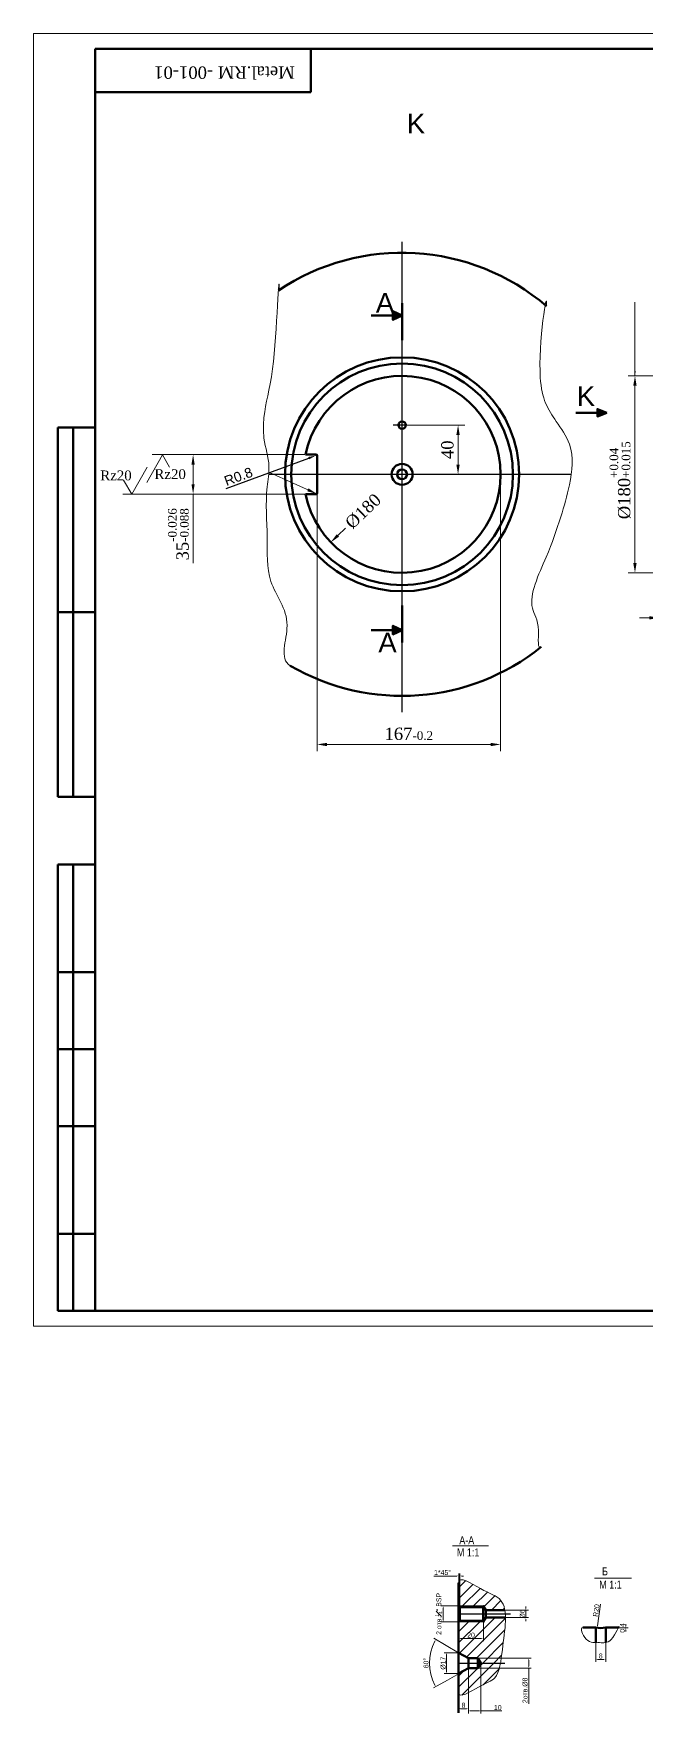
# Model space of a CAD drawing. Header units: millimetres. Extents: x -954 to 34898, y -2134 to 12006.
# Drawn here: x 11491 to 11988, y 968 to 2332 of the extents above; entities that cross this region are included whole.
import ezdxf

# ---------------------------------------------------------------- set-up
doc = ezdxf.new("R2010")
doc.units = ezdxf.units.MM
doc.header["$LTSCALE"] = 3
doc.linetypes.add('ACAD_ISO04W100', pattern=[30, 24, -3, 0, -3])
for name, color, linetype, lineweight in [('контурная', 7, 'Continuous', 50), ('осевые', 1, 'ACAD_ISO04W100', 25), ('тонкая', 7, 'Continuous', 20), ('тонкий', 7, 'Continuous', 20)]:
    doc.layers.add(name, color=color, linetype=linetype, lineweight=lineweight)
doc.layers.add('осевая', color=4, linetype='Continuous')
doc.styles.add('s2.5v4', font='times.ttf', dxfattribs={"height": 10})
doc.styles.add('s3v2.5', font='arial.ttf', dxfattribs={"width": 0.8, "height": 7.5})
doc.styles.add('s4v4', font='arial.ttf', dxfattribs={"height": 16})
doc.styles.get("Standard").update_dxf_attribs({"font": 'arial.ttf'})
doc.dimstyles.new('s1v4', dxfattribs={"dimtxt": 4, "dimasz": 1.5, "dimexe": 2, "dimexo": 0, "dimgap": 0.7, "dimtad": 1, "dimtxsty": 'Standard', "dimcen": 2.5, "dimadec": 0, "dimazin": 0, "dimtfac": 1, "dimtix": 1, "dimtmove": 0, "dimatfit": 3, "dimfxl": 1, "dimlwd": -1, "dimlwe": 20, "dimarcsym": 0})
doc.dimstyles.new('s2.5v4', dxfattribs={"dimtxt": 10, "dimasz": 8, "dimexe": 5.5, "dimexo": 0.5, "dimgap": 3.5, "dimtad": 1, "dimdec": 0, "dimtxsty": 's2.5v4', "dimcen": 2.5, "dimclrd": 256, "dimclre": 1, "dimclrt": 256, "dimadec": 0, "dimazin": 0, "dimtfac": 1, "dimtdec": 0, "dimtmove": 0, "dimatfit": 3, "dimfxl": 1, "dimlwd": -1, "dimlwe": -1, "dimarcsym": 0})
doc.dimstyles.new('s2v4', dxfattribs={"dimtxt": 8, "dimasz": 6, "dimexe": 3, "dimexo": 0, "dimgap": 1.5, "dimtad": 1, "dimtxsty": 'Standard', "dimcen": 2.5, "dimadec": 0, "dimazin": 0, "dimtfac": 1, "dimtmove": 0, "dimatfit": 3, "dimfxl": 1, "dimarcsym": 0})
doc.dimstyles.new('s3v2.5', dxfattribs={"dimtxt": 7.5, "dimasz": 4, "dimexe": 1.25, "dimexo": 0.625, "dimtad": 1, "dimtxsty": 's3v2.5', "dimcen": 1.5, "dimclrd": 6, "dimclre": 256, "dimclrt": 1, "dimadec": 0, "dimazin": 0, "dimtfac": 1, "dimtmove": 0, "dimatfit": 3, "dimfxl": 1, "dimlwd": -1, "dimlwe": -1, "dimarcsym": 0})
pattern_1 = [(45, (11748.1075, 928.484), (-4.49013, 4.49013), [])]

# ---------------------------------------------------------------- blocks, each defined once
blk = doc.blocks.new('*D61')
at = {"layer": 'Defpoints', "color": 0, "transparency": 16777216}
for p in [(11978.7, 2054.2), (12001.3, 2054.2), (12007.3, 1894.2)]:
    blk.add_point(p, dxfattribs=at)
at = {"layer": 'тонкая', "color": 1, "transparency": 16777216}
for p, q in [((12000.8, 2054.2), (11973.2, 2054.2)), ((12006.8, 1894.2), (11973.2, 1894.2))]:
    blk.add_line(p, q, dxfattribs=at)
at = {"layer": 'тонкая', "transparency": 16777216}
blk.add_line((11978.7, 1902.2), (11978.7, 2046.2), dxfattribs=at)
for points in [[(11977.3, 2046.2), (11980, 2046.2), (11978.7, 2054.2)], [(11977.3, 1902.2), (11980, 1902.2), (11978.7, 1894.2)]]:
    blk.add_solid(points, dxfattribs=at)
at = {"layer": 'тонкая', "transparency": 16777216, "insert": (11966.7, 1969.4), "char_height": 10, "attachment_point": 5, "rotation": 90, "style": 's2.5v4'}
blk.add_mtext('%%C180{\\H0.7x;\\S+0.04^ +0.015;}', dxfattribs=at)
blk = doc.blocks.new('*D62')
at = {"layer": 'Defpoints', "color": 0, "transparency": 16777216}
for p in [(11847.6, 2029.4), (11731.7, 1919)]:
    blk.add_point(p, dxfattribs=at)
at = {"layer": 'тонкая', "transparency": 16777216}
blk.add_line((11743.8, 1930.5), (11737.5, 1924.5), dxfattribs=at)
blk.add_solid([(11736.6, 1925.5), (11738.5, 1923.6), (11731.7, 1919)], dxfattribs=at)
at = {"layer": 'тонкая', "transparency": 16777216, "insert": (11758.1, 1944.2), "char_height": 10, "attachment_point": 5, "rotation": 43.6346, "style": 's2.5v4'}
blk.add_mtext('%%C180', dxfattribs=at)
blk = doc.blocks.new('*D63')
at = {"layer": 'Defpoints', "color": 0, "transparency": 16777216}
for p in [(11869.6, 1974.2), (11720.6, 1958.8), (11720.6, 1754.8)]:
    blk.add_point(p, dxfattribs=at)
at = {"layer": 'тонкая', "color": 1, "transparency": 16777216}
for p, q in [((11869.6, 1973.7), (11869.6, 1749.3)), ((11720.6, 1958.3), (11720.6, 1749.3))]:
    blk.add_line(p, q, dxfattribs=at)
at = {"layer": 'тонкая', "transparency": 16777216}
blk.add_line((11861.6, 1754.8), (11728.6, 1754.8), dxfattribs=at)
for points in [[(11728.6, 1756.1), (11728.6, 1753.4), (11720.6, 1754.8)], [(11861.6, 1756.1), (11861.6, 1753.4), (11869.6, 1754.8)]]:
    blk.add_solid(points, dxfattribs=at)
at = {"layer": 'тонкая', "transparency": 16777216, "insert": (11795.1, 1763.4), "char_height": 10, "attachment_point": 5, "style": 's2.5v4'}
blk.add_mtext('167{\\H0.7x;\\S^ -0.2;}', dxfattribs=at)
blk = doc.blocks.new('*D64')
at = {"layer": 'Defpoints', "color": 0, "transparency": 16777216}
for p in [(11620, 1990.2), (11711.3, 1990.2), (11711.3, 1958.2)]:
    blk.add_point(p, dxfattribs=at)
at = {"layer": 'тонкая', "color": 1, "transparency": 16777216}
for p, q in [((11710.8, 1990.2), (11614.5, 1990.2)), ((11710.8, 1958.2), (11614.5, 1958.2))]:
    blk.add_line(p, q, dxfattribs=at)
at = {"layer": 'тонкая', "transparency": 16777216}
for p, q in [((11620, 1982.2), (11620, 1966.2)), ((11620, 1958.2), (11620, 1902))]:
    blk.add_line(p, q, dxfattribs=at)
for points in [[(11618.7, 1982.2), (11621.3, 1982.2), (11620, 1990.2)], [(11618.7, 1966.2), (11621.3, 1966.2), (11620, 1958.2)]]:
    blk.add_solid(points, dxfattribs=at)
at = {"layer": 'тонкая', "transparency": 16777216, "insert": (11608.1, 1925.5), "char_height": 10, "attachment_point": 5, "rotation": 90, "style": 's2.5v4'}
blk.add_mtext('35{\\H0.7x;\\S-0.026^ -0.088;}', dxfattribs=at)
blk = doc.blocks.new('*D65')
at = {"layer": 'Defpoints', "color": 0, "transparency": 16777216}
for p in [(11793.2, 2014.2), (11835.1, 2014.2), (11816.9, 1974.2)]:
    blk.add_point(p, dxfattribs=at)
at = {"layer": 'тонкая', "color": 1, "transparency": 16777216}
for p, q in [((11793.7, 2014.2), (11840.6, 2014.2)), ((11817.4, 1974.2), (11840.6, 1974.2))]:
    blk.add_line(p, q, dxfattribs=at)
at = {"layer": 'тонкая', "transparency": 16777216}
blk.add_line((11835.1, 1982.2), (11835.1, 2006.2), dxfattribs=at)
for points in [[(11833.7, 2006.2), (11836.4, 2006.2), (11835.1, 2014.2)], [(11833.7, 1982.2), (11836.4, 1982.2), (11835.1, 1974.2)]]:
    blk.add_solid(points, dxfattribs=at)
at = {"layer": 'тонкая', "transparency": 16777216, "insert": (11826.5, 1994.2), "char_height": 10, "attachment_point": 5, "rotation": 90, "style": 's2.5v4'}
blk.add_mtext('40', dxfattribs=at)
blk = doc.blocks.new('*D66')
at = {"layer": 'Defpoints', "color": 0, "transparency": 16777216}
for p in [(12001.3, 1894.2), (11998.3, 1878.2), (12001.3, 1857.6)]:
    blk.add_point(p, dxfattribs=at)
at = {"layer": 'тонкая', "color": 1, "transparency": 16777216}
for p, q in [((12001.3, 1893.7), (12001.3, 1852.1)), ((11998.3, 1877.7), (11998.3, 1852.1))]:
    blk.add_line(p, q, dxfattribs=at)
at = {"layer": 'тонкая', "transparency": 16777216}
for p, q in [((11990.3, 1857.6), (11982.3, 1857.6)), ((11998.3, 1857.6), (12001.3, 1857.6)), ((12009.3, 1857.6), (12058.4, 1857.6))]:
    blk.add_line(p, q, dxfattribs=at)
for points in [[(11990.3, 1859), (11990.3, 1856.3), (11998.3, 1857.6)], [(12009.3, 1859), (12009.3, 1856.3), (12001.3, 1857.6)]]:
    blk.add_solid(points, dxfattribs=at)
at = {"layer": 'тонкая', "transparency": 16777216, "insert": (12037.9, 1866.2), "char_height": 10, "attachment_point": 5, "style": 's2.5v4'}
blk.add_mtext('3x45%%D', dxfattribs=at)
blk = doc.blocks.new('*D73')
at = {"layer": 'Defpoints', "color": 0, "transparency": 16777216}
for p in [(11719.5, 1989.4), (11720, 1989.6)]:
    blk.add_point(p, dxfattribs=at)
at = {"layer": 'тонкая', "color": 0, "lineweight": -2, "transparency": 16777216}
for p, q in [((11646.9, 1962.8), (11713.9, 1987.3)), ((11720, 1989.6), (11719.5, 1989.4))]:
    blk.add_line(p, q, dxfattribs=at)
blk.add_arc((11720, 1989.6), 0.6, 90, 200.1421, dxfattribs=at)
at = {"layer": 'тонкая', "color": 0, "transparency": 16777216}
blk.add_solid([(11713.5, 1988.3), (11714.2, 1986.4), (11719.5, 1989.4)], dxfattribs=at)
at = {"layer": 'тонкая', "color": 0, "transparency": 16777216, "insert": (11656.8, 1972.4), "char_height": 8, "attachment_point": 5, "rotation": 20.1421}
blk.add_mtext('R0.8', dxfattribs=at)
blk = doc.blocks.new('*D82')
at = {"layer": 'Defpoints', "color": 0, "transparency": 16777216}
for p in [(11869.6, 1051.5), (11869.6, 1045.5), (11890.2, 1045.5)]:
    blk.add_point(p, dxfattribs=at)
at = {"layer": 'тонкая', "color": 0, "lineweight": 20, "transparency": 16777216}
for p, q in [((11869.6, 1051.5), (11892.2, 1051.5)), ((11869.6, 1045.5), (11892.2, 1045.5))]:
    blk.add_line(p, q, dxfattribs=at)
at = {"layer": 'тонкая', "color": 0, "transparency": 16777216}
for p, q in [((11890.2, 1053), (11890.2, 1054.5)), ((11890.2, 1051.5), (11890.2, 1045.5)), ((11890.2, 1044), (11890.2, 1042.5))]:
    blk.add_line(p, q, dxfattribs=at)
for points in [[(11889.9, 1053), (11890.4, 1053), (11890.2, 1051.5)], [(11889.9, 1044), (11890.4, 1044), (11890.2, 1045.5)]]:
    blk.add_solid(points, dxfattribs=at)
at = {"layer": 'тонкая', "color": 0, "transparency": 16777216, "insert": (11887.3, 1048.5), "char_height": 4, "attachment_point": 5, "rotation": 90}
blk.add_mtext('%%c6', dxfattribs=at)
blk = doc.blocks.new('*D83')
at = {"layer": 'Defpoints', "color": 0, "transparency": 16777216}
for p in [(11835.6, 1017), (11825.8, 1000), (11835.6, 1000)]:
    blk.add_point(p, dxfattribs=at)
at = {"layer": 'тонкая', "color": 0, "lineweight": 20, "transparency": 16777216}
for p, q in [((11835.6, 1017), (11823.8, 1017)), ((11835.6, 1000), (11823.8, 1000))]:
    blk.add_line(p, q, dxfattribs=at)
at = {"layer": 'тонкая', "color": 0, "transparency": 16777216}
blk.add_line((11825.8, 1015.5), (11825.8, 1001.5), dxfattribs=at)
for points in [[(11825.6, 1015.5), (11826.1, 1015.5), (11825.8, 1017)], [(11825.6, 1001.5), (11826.1, 1001.5), (11825.8, 1000)]]:
    blk.add_solid(points, dxfattribs=at)
at = {"layer": 'тонкая', "color": 0, "transparency": 16777216, "insert": (11823, 1008.5), "char_height": 4, "attachment_point": 5, "rotation": 90}
blk.add_mtext('%%c17', dxfattribs=at)
blk = doc.blocks.new('*D84')
at = {"layer": 'Defpoints', "color": 0, "transparency": 16777216}
for p in [(11812.4, 1015.2), (11825.4, 1022.9), (11835.6, 1017), (11843.5, 1004.5), (11826.4, 994.8)]:
    blk.add_point(p, dxfattribs=at)
at = {"layer": 'тонкая', "color": 0, "lineweight": 20, "transparency": 16777216}
for p, q in [((11825.4, 1022.9), (11815.3, 1028.7)), ((11826.4, 994.8), (11815.2, 988.4))]:
    blk.add_line(p, q, dxfattribs=at)
at = {"layer": 'тонкая', "color": 0, "transparency": 16777216}
blk.add_arc((11850.4, 1008.5), 38.5, 152.2307, 207.4632, dxfattribs=at)
for points in [[(11816.1, 1026.5), (11816.5, 1026.3), (11817, 1027.7)], [(11816.4, 990.8), (11816, 990.6), (11816.9, 989.4)]]:
    blk.add_solid(points, dxfattribs=at)
at = {"layer": 'тонкая', "color": 0, "transparency": 16777216, "insert": (11809.1, 1008.6), "char_height": 4, "attachment_point": 5, "rotation": 89.8469}
blk.add_mtext('60°', dxfattribs=at)
blk = doc.blocks.new('*D85')
at = {"layer": 'Defpoints', "color": 0, "transparency": 16777216}
for p in [(11835.6, 1042), (11855.6, 1042), (11835.6, 1028.5)]:
    blk.add_point(p, dxfattribs=at)
at = {"layer": 'тонкая', "color": 0, "lineweight": 20, "transparency": 16777216}
for p, q in [((11835.6, 1042), (11835.6, 1026.5)), ((11855.6, 1042), (11855.6, 1026.5))]:
    blk.add_line(p, q, dxfattribs=at)
at = {"layer": 'тонкая', "color": 0, "transparency": 16777216}
blk.add_line((11854.1, 1028.5), (11837.1, 1028.5), dxfattribs=at)
for points in [[(11837.1, 1028.8), (11837.1, 1028.3), (11835.6, 1028.5)], [(11854.1, 1028.8), (11854.1, 1028.3), (11855.6, 1028.5)]]:
    blk.add_solid(points, dxfattribs=at)
at = {"layer": 'тонкая', "color": 0, "transparency": 16777216, "insert": (11845.6, 1031.3), "char_height": 4, "attachment_point": 5}
blk.add_mtext('20', dxfattribs=at)
blk = doc.blocks.new('*D59')
at = {"layer": 'Defpoints', "color": 0, "transparency": 16777216}
for p in [(11835.6, 1004.5), (11843.5, 1004.5), (11835.6, 971.5)]:
    blk.add_point(p, dxfattribs=at)
at = {"layer": 'тонкая', "color": 0, "lineweight": 20, "transparency": 16777216}
for p, q in [((11835.6, 1004.5), (11835.6, 969.5)), ((11843.5, 1004.5), (11843.5, 969.5))]:
    blk.add_line(p, q, dxfattribs=at)
at = {"layer": 'тонкая', "color": 0, "transparency": 16777216}
blk.add_line((11842, 971.5), (11837.1, 971.5), dxfattribs=at)
for points in [[(11837.1, 971.8), (11837.1, 971.3), (11835.6, 971.5)], [(11842, 971.8), (11842, 971.3), (11843.5, 971.5)]]:
    blk.add_solid(points, dxfattribs=at)
at = {"layer": 'тонкая', "color": 0, "transparency": 16777216, "insert": (11839.5, 974.3), "char_height": 4, "attachment_point": 5}
blk.add_mtext('8', dxfattribs=at)
blk = doc.blocks.new('*D86')
at = {"layer": 'Defpoints', "color": 0, "transparency": 16777216}
for p in [(11843.5, 1008.5), (11853.6, 1008.5), (11843.5, 969.7)]:
    blk.add_point(p, dxfattribs=at)
at = {"layer": 'тонкая', "color": 0, "lineweight": 20, "transparency": 16777216}
for p, q in [((11843.5, 1008.5), (11843.5, 967.7)), ((11853.6, 1008.5), (11853.6, 967.7))]:
    blk.add_line(p, q, dxfattribs=at)
at = {"layer": 'тонкая', "color": 0, "transparency": 16777216}
for p, q in [((11845, 969.7), (11852.1, 969.7)), ((11853.6, 969.7), (11870.6, 969.7))]:
    blk.add_line(p, q, dxfattribs=at)
for points in [[(11845, 969.9), (11845, 969.4), (11843.5, 969.7)], [(11852.1, 969.9), (11852.1, 969.4), (11853.6, 969.7)]]:
    blk.add_solid(points, dxfattribs=at)
at = {"layer": 'тонкая', "color": 0, "transparency": 16777216, "insert": (11867.3, 972.4), "char_height": 4, "attachment_point": 5}
blk.add_mtext('10', dxfattribs=at)
blk = doc.blocks.new('*D87')
at = {"layer": 'Defpoints', "color": 0, "transparency": 16777216}
for p in [(11850.1, 1012.5), (11850.1, 1004.5), (11892.4, 1004.5)]:
    blk.add_point(p, dxfattribs=at)
at = {"layer": 'тонкая', "color": 0, "lineweight": 20, "transparency": 16777216}
for p, q in [((11850.1, 1012.5), (11894.4, 1012.5)), ((11850.1, 1004.5), (11894.4, 1004.5))]:
    blk.add_line(p, q, dxfattribs=at)
at = {"layer": 'тонкая', "color": 0, "transparency": 16777216}
for p, q in [((11892.4, 1011), (11892.4, 1006)), ((11892.4, 1004.5), (11892.4, 975.5))]:
    blk.add_line(p, q, dxfattribs=at)
for points in [[(11892.1, 1011), (11892.6, 1011), (11892.4, 1012.5)], [(11892.1, 1006), (11892.6, 1006), (11892.4, 1004.5)]]:
    blk.add_solid(points, dxfattribs=at)
at = {"layer": 'тонкая', "color": 0, "transparency": 16777216, "insert": (11889.5, 986.4), "char_height": 4, "attachment_point": 5, "rotation": 90}
blk.add_mtext('2{\\fArial|b0|i0|c204|p34;отв}.%%c8', dxfattribs=at)
blk = doc.blocks.new('*D88')
at = {"layer": 'Defpoints', "color": 0, "transparency": 16777216}
for p in [(11838.7, 1055), (11823.1, 1042), (11838.7, 1042)]:
    blk.add_point(p, dxfattribs=at)
at = {"layer": 'тонкая', "color": 0, "lineweight": 20, "transparency": 16777216}
for p, q in [((11838.7, 1055), (11821.1, 1055)), ((11838.7, 1042), (11821.1, 1042))]:
    blk.add_line(p, q, dxfattribs=at)
at = {"layer": 'тонкая', "color": 0, "transparency": 16777216}
blk.add_line((11823.1, 1053.5), (11823.1, 1043.5), dxfattribs=at)
for points in [[(11822.8, 1053.5), (11823.3, 1053.5), (11823.1, 1055)], [(11822.8, 1043.5), (11823.3, 1043.5), (11823.1, 1042)]]:
    blk.add_solid(points, dxfattribs=at)
at = {"layer": 'тонкая', "color": 0, "transparency": 16777216, "insert": (11819.5, 1048.5), "char_height": 4, "attachment_point": 5, "rotation": 90}
blk.add_mtext("\\A1;2 {\\fArial|b0|i0|c204|p34;отв}.{\\H0.7x;\\S1#4;}'' BSP", dxfattribs=at)
blk = doc.blocks.new('*D89')
at = {"layer": 'Defpoints', "color": 0, "transparency": 16777216}
for p in [(11835.6, 1079.3), (11835.6, 1052.7), (11836.6, 1052.7)]:
    blk.add_point(p, dxfattribs=at)
at = {"layer": 'тонкая', "color": 0, "transparency": 16777216}
for p, q in [((11834.1, 1079.3), (11815.4, 1079.3)), ((11836.6, 1079.3), (11835.6, 1079.3)), ((11838.1, 1079.3), (11839.6, 1079.3))]:
    blk.add_line(p, q, dxfattribs=at)
at = {"layer": 'тонкая', "color": 0, "lineweight": 20, "transparency": 16777216}
for p, q in [((11835.6, 1052.7), (11835.6, 1081.3)), ((11836.6, 1052.7), (11836.6, 1081.3))]:
    blk.add_line(p, q, dxfattribs=at)
at = {"layer": 'тонкая', "color": 0, "transparency": 16777216}
for points in [[(11834.1, 1079.6), (11834.1, 1079.1), (11835.6, 1079.3)], [(11838.1, 1079.6), (11838.1, 1079.1), (11836.6, 1079.3)]]:
    blk.add_solid(points, dxfattribs=at)
at = {"layer": 'тонкая', "color": 0, "transparency": 16777216, "insert": (11822.5, 1082.1), "char_height": 4, "attachment_point": 5}
blk.add_mtext('1*45°', dxfattribs=at)
blk = doc.blocks.new('*D93')
at = {"layer": 'Defpoints', "color": 0, "transparency": 16777216}
for p in [(11950.8, 1037.1), (11950.8, 1037.1), (11971.2, 1037.1)]:
    blk.add_point(p, dxfattribs=at)
at = {"layer": 'тонкая', "color": 0, "lineweight": 20, "transparency": 16777216}
blk.add_line((11950.8, 1037.1), (11973.2, 1037.1), dxfattribs=at)
blk.add_line((11950.8, 1037.1), (11973.2, 1037.1), dxfattribs=at)
at = {"layer": 'тонкая', "color": 0, "transparency": 16777216}
for p, q in [((11971.2, 1038.6), (11971.2, 1040.1)), ((11971.2, 1035.6), (11971.2, 1034.1))]:
    blk.add_line(p, q, dxfattribs=at)
for points in [[(11971, 1038.6), (11971.5, 1038.6), (11971.2, 1037.1)], [(11971, 1035.6), (11971.5, 1035.6), (11971.2, 1037.1)]]:
    blk.add_solid(points, dxfattribs=at)
at = {"layer": 'тонкая', "color": 0, "transparency": 16777216, "insert": (11968.5, 1037.1), "char_height": 4, "attachment_point": 5, "rotation": 90}
blk.add_mtext('0.4', dxfattribs=at)
blk = doc.blocks.new('*D94')
at = {"layer": 'Defpoints', "color": 0, "transparency": 16777216}
for p in [(11950.8, 1057.1), (11948.1, 1037.2)]:
    blk.add_point(p, dxfattribs=at)
at = {"layer": 'тонкая', "color": 0, "transparency": 16777216}
blk.add_line((11950.7, 1056.4), (11948.3, 1038.7), dxfattribs=at)
blk.add_solid([(11948, 1038.8), (11948.5, 1038.7), (11948.1, 1037.2)], dxfattribs=at)
at = {"layer": 'тонкая', "color": 0, "transparency": 16777216, "insert": (11947.3, 1051.3), "char_height": 4, "attachment_point": 5, "rotation": 82.1071}
blk.add_mtext('R20', dxfattribs=at)
blk = doc.blocks.new('*D95')
at = {"layer": 'Defpoints', "color": 0, "transparency": 16777216}
for p in [(11946.9, 1025.2), (11954.9, 1025.2), (11946.9, 1011.5)]:
    blk.add_point(p, dxfattribs=at)
at = {"layer": 'тонкая', "color": 0, "lineweight": 20, "transparency": 16777216}
for p, q in [((11946.9, 1025.2), (11946.9, 1009.5)), ((11954.9, 1025.2), (11954.9, 1009.5))]:
    blk.add_line(p, q, dxfattribs=at)
at = {"layer": 'тонкая', "color": 0, "transparency": 16777216}
blk.add_line((11953.4, 1011.5), (11948.4, 1011.5), dxfattribs=at)
for points in [[(11948.4, 1011.8), (11948.4, 1011.3), (11946.9, 1011.5)], [(11953.4, 1011.8), (11953.4, 1011.3), (11954.9, 1011.5)]]:
    blk.add_solid(points, dxfattribs=at)
at = {"layer": 'тонкая', "color": 0, "transparency": 16777216, "insert": (11950.9, 1014.3), "char_height": 4, "attachment_point": 5}
blk.add_mtext('8', dxfattribs=at)

msp = doc.modelspace()

# ---------------------------------------------------------------- hatches: boundary and pattern name
at = {"layer": 'контурная'}
h = msp.add_hatch(color=256, dxfattribs=at)
h.paths.add_polyline_path([(11789.65, 2103.158), (11782.15, 2106.658), (11782.15, 2103.158)])
h.paths.add_polyline_path([(11789.65, 2103.158), (11782.15, 2103.158), (11782.15, 2099.658)])
h = msp.add_hatch(color=256, dxfattribs=at)
h.paths.add_polyline_path([(11955.711, 2024.277), (11948.211, 2024.277), (11948.211, 2021.277)])
h.paths.add_polyline_path([(11948.211, 2027.277), (11948.211, 2024.277), (11955.711, 2024.277)])
h = msp.add_hatch(color=256, dxfattribs=at)
h.paths.add_polyline_path([(11782.15, 1851.219), (11782.15, 1847.719), (11789.65, 1847.719)])
h.paths.add_polyline_path([(11782.15, 1847.719), (11782.15, 1844.219), (11789.65, 1847.719)])
at = {"layer": 'тонкая'}
h = msp.add_hatch(dxfattribs=at)
h.set_pattern_fill('ANSI31', color=256, scale=2, style=0)
h.set_pattern_definition(pattern_1)
edge = h.paths.add_edge_path()
edge.add_spline(control_points=[(11873.071, 1051.512), (11872.509, 1054.766), (11869.581, 1062.32), (11855.96, 1066.325), (11835.564, 1079.922), (11835.564, 1073.827)], knot_values=[84.74191699, 84.74191699, 84.74191699, 84.74191699, 95.74062179, 114.65739041, 132.94298521, 132.94298521, 132.94298521, 132.94298521], degree=3, periodic=0)
edge.add_line((11835.564, 1073.827), (11835.564, 1055.012))
edge.add_line((11835.564, 1055.012), (11855.564, 1055.012))
edge.add_line((11855.564, 1055.012), (11857.585, 1051.512))
edge.add_line((11857.585, 1051.512), (11861.049, 1051.512))
edge.add_line((11861.049, 1051.512), (11869.609, 1051.512))
edge.add_line((11869.609, 1051.512), (11873.071, 1051.512))
h = msp.add_hatch(dxfattribs=at)
h.set_pattern_fill('ANSI31', color=256, scale=2, style=0)
h.set_pattern_definition(pattern_1)
edge = h.paths.add_edge_path()
edge.add_line((11835.564, 1042.012), (11835.564, 1017.012))
edge.add_line((11835.564, 1017.012), (11843.464, 1012.512))
edge.add_line((11843.464, 1012.512), (11851.255, 1012.512))
edge.add_line((11851.255, 1012.512), (11853.564, 1008.512))
edge.add_line((11853.564, 1008.512), (11869.535, 1008.512))
edge.add_spline(control_points=[(11869.535, 1008.512), (11870.142, 1011.959), (11871.474, 1024.535), (11873.676, 1037.782), (11873.573, 1045.512)], knot_values=[45.85749548, 45.85749548, 45.85749548, 45.85749548, 55.66671842, 78.46226637, 78.46226637, 78.46226637, 78.46226637], degree=3, periodic=0)
edge.add_line((11873.573, 1045.512), (11869.609, 1045.512))
edge.add_line((11869.609, 1045.512), (11861.049, 1045.512))
edge.add_line((11861.049, 1045.512), (11857.585, 1045.512))
edge.add_line((11857.585, 1045.512), (11855.564, 1042.012))
edge.add_line((11855.564, 1042.012), (11835.564, 1042.012))
h = msp.add_hatch(dxfattribs=at)
h.set_pattern_fill('ANSI31', color=256, scale=2, style=0)
h.set_pattern_definition(pattern_1)
edge = h.paths.add_edge_path()
edge.add_line((11843.464, 1004.512), (11835.564, 1000.007))
edge.add_line((11835.564, 1000.007), (11835.564, 984.734))
edge.add_spline(control_points=[(11835.564, 984.734), (11835.564, 979.133), (11853.328, 991.01), (11866.004, 994.814), (11868.671, 1003.608), (11869.535, 1008.512)], knot_values=[0, 0, 0, 0, 16.80500287, 31.903566, 45.85749548, 45.85749548, 45.85749548, 45.85749548], degree=3, periodic=0)
edge.add_line((11869.535, 1008.512), (11853.564, 1008.512))
edge.add_line((11853.564, 1008.512), (11851.255, 1004.512))
edge.add_line((11851.255, 1004.512), (11843.464, 1004.512))

# ---------------------------------------------------------------- linework, layer by layer
at = {"layer": 'контурная'}
for p, q in [((11715.553, 2319.735), (11715.553, 2284.735)), ((11715.553, 2284.735), (11540.553, 2284.735)), ((11789.65, 2103.158), (11764.65, 2103.158)), ((11789.65, 2113.158), (11789.65, 2103.158)), ((11789.65, 2083.158), (11789.65, 2113.158)), ((11955.711, 2024.277), (11930.711, 2024.277)), ((11510.278, 1719.735), (11510.278, 2012.235)), ((11510.278, 2012.235), (11540.278, 2012.235)), ((11522.778, 2012.235), (11522.778, 1712.235)), ((11720.05, 1990.207), (11711.266, 1990.207)), ((11720.65, 1958.807), (11720.65, 1989.607)), ((11711.266, 1958.207), (11720.05, 1958.207)), ((11510.278, 1862.235), (11540.278, 1862.235)), ((11789.65, 1837.719), (11789.65, 1867.719)), ((11789.65, 1847.719), (11764.65, 1847.719)), ((11789.65, 1837.719), (11789.65, 1847.719)), ((11510.278, 1712.235), (11510.278, 1719.735)), ((11510.278, 1712.235), (11540.278, 1712.235)), ((11510.278, 1294.735), (11510.278, 1657.235)), ((11510.278, 1657.235), (11540.278, 1657.235)), ((11522.778, 1657.235), (11522.778, 1294.735)), ((11510.278, 1569.735), (11540.278, 1569.735)), ((11510.278, 1507.235), (11540.278, 1507.235)), ((11510.278, 1444.735), (11540.278, 1444.735)), ((11540.553, 1432.235), (11540.553, 1294.735)), ((11510.278, 1357.235), (11540.278, 1357.235)), ((11540.278, 1294.735), (11510.278, 1294.735)), ((11835.564, 1073.827), (11835.564, 968.279)), ((11835.564, 1048.512), (11835.564, 1055.012)), ((11861.049, 1051.512), (11858.285, 1051.512)), ((11835.564, 1048.512), (11835.564, 1008.512)), ((11835.564, 1048.512), (11835.564, 1042.012)), ((11836.564, 1043.012), (11855.564, 1043.012)), ((11862.263, 1045.512), (11857.585, 1045.512)), ((11869.609, 1045.512), (11861.049, 1045.512)), ((11869.609, 1045.512), (11873.573, 1045.512)), ((11946.927, 1025.136), (11946.927, 1037.445)), ((11954.735, 1037.445), (11965.215, 1037.445)), ((11954.927, 1037.445), (11954.927, 1025.201)), ((11843.464, 1012.512), (11851.255, 1012.512)), ((11843.464, 1004.512), (11851.255, 1004.512))]:
    msp.add_line(p, q, dxfattribs=at)
msp.add_lwpolyline([(11540.553, 2319.735), (12963.053, 2319.735), (12963.053, 1294.735), (11540.553, 1294.735), (11540.553, 2319.735)], close=True, dxfattribs=at)
for points in [[(11789.65, 2103.158), (11782.15, 2103.158), (11782.15, 2103.158), (11782.15, 2106.658), (11789.65, 2103.158)], [(11789.65, 2103.158), (11782.15, 2103.158), (11782.15, 2103.158), (11782.15, 2099.658), (11789.65, 2103.158)], [(11955.711, 2024.277), (11948.211, 2024.277), (11948.211, 2027.277), (11955.711, 2024.277)], [(11955.711, 2024.277), (11948.211, 2024.277), (11948.211, 2021.277), (11955.711, 2024.277)], [(11789.65, 1862.66), (11789.65, 1837.719)], [(11789.65, 1847.719), (11782.15, 1847.719), (11782.15, 1851.219), (11789.65, 1847.719)], [(11789.65, 1847.719), (11782.15, 1847.719), (11782.15, 1844.219), (11789.65, 1847.719)], [(11836.564, 1054.012), (11835.564, 1055.012)], [(11835.564, 1048.512), (11836.564, 1048.512), (11836.564, 1054.012), (11836.564, 1043.012)], [(11836.564, 1054.012), (11856.141, 1054.012)], [(11855.564, 1048.512), (11855.564, 1055.012), (11855.564, 1042.012)], [(11855.564, 1055.012), (11857.585, 1051.512)], [(11861.049, 1051.512), (11857.585, 1051.512)], [(11857.585, 1045.512), (11857.585, 1051.512)], [(11869.609, 1051.512), (11858.285, 1051.512)], [(11869.609, 1051.512), (11873.071, 1051.512)], [(11836.564, 1043.012), (11835.564, 1042.012)], [(11855.564, 1042.012), (11857.585, 1045.512)], [(11936.288, 1037.445), (11946.927, 1037.445)], [(11843.464, 1004.512), (11835.564, 1000.012), (11843.464, 1004.512), (11843.464, 1012.512), (11835.564, 1017.012)], [(11843.464, 1008.512), (11843.464, 1012.512), (11843.464, 1004.512)], [(11853.564, 1008.512), (11851.255, 1012.512)], [(11851.255, 1012.512), (11851.255, 1004.512), (11853.564, 1008.512)]]:
    msp.add_lwpolyline(points, dxfattribs=at)
for centre, radius in [((11789.65, 1974.207), 95), ((11789.65, 1974.207), 90), ((11789.65, 2014.226), 3), ((11789.65, 1974.207), 8.5), ((11789.65, 1974.207), 4)]:
    msp.add_circle(centre, radius, dxfattribs=at)
for centre, radius, start, end in [((11789.65, 1974.207), 180, 49.356767, 123.920917), ((11789.65, 1974.207), 80, 191.536959, 168.463041), ((11720.05, 1989.607), 0.6, 0, 90), ((11720.05, 1958.807), 0.6, 270, 0), ((11789.65, 1974.207), 180, 239.714512, 308.873886), ((11950.823, 1057.059), 20, 258.719557, 281.280443)]:
    msp.add_arc(centre, radius, start, end, dxfattribs=at)
at = {"layer": 'осевая'}
for p, q in [((11789.65, 1781.093), (11789.65, 2163.194)), ((11793.171, 2014.226), (11782.46, 2014.226)), ((11926.969, 1974.207), (11681.334, 1974.207))]:
    msp.add_line(p, q, dxfattribs=at)
at = {"layer": 'осевые'}
for p, q in [((11835.564, 1048.512), (11877.674, 1048.512)), ((11835.564, 1008.512), (11872.989, 1008.512))]:
    msp.add_line(p, q, dxfattribs=at)
at = {"layer": 'тонкая'}
for p, q in [((11639.173, 1990.207), (11586.652, 1990.207)), ((11634.166, 1958.207), (11563.075, 1958.207)), ((11704.539, 1958.13), (11634.166, 1958.13)), ((11945.958, 1077.606), (11975.876, 1077.606)), ((11835.564, 1055.012), (11855.564, 1055.012)), ((11835.564, 1042.012), (11855.564, 1042.012)), ((11854.876, 1043.012), (11856.141, 1043.012)), ((11835.564, 1017.012), (11825.384, 1022.889)), ((11826.442, 994.805), (11843.464, 1004.512)), ((11826.437, 994.813), (11826.442, 994.805))]:
    msp.add_line(p, q, dxfattribs=at)
for points in [[(11490.553, 2332.235), (12975.553, 2332.235), (12975.553, 1282.235), (11490.553, 1282.235), (11490.553, 2332.235)], [(11582.746, 1979.954), (11570.146, 1958.13), (11563.564, 1969.53)], [(11595.145, 1989.922), (11582.32, 1967.709), (11595.145, 1989.922), (11600.925, 1979.912)], [(11830.655, 1103.853), (11859.827, 1103.853)]]:
    msp.add_lwpolyline(points, dxfattribs=at)
for points, start_tangent, end_tangent in [([(11690.112, 2124.181), (11684.486, 2059.872), (11677.545, 2020.509), (11677.545, 2003.553), (11681.571, 1980.721), (11680.108, 1963.999), (11680.108, 1922.893), (11683.228, 1887.235), (11696.269, 1851.404), (11698.888, 1818.765)], (-0.02942503, 0.99956699), (0.86392254, -0.50362471)), ([(11906.892, 2110.788), (11901.822, 2052.831), (11914.805, 2017.159), (11925.482, 1998.666), (11925.482, 1965.767), (11918.521, 1939.786), (11906.609, 1907.059), (11895.462, 1865.459), (11900.303, 1847.393), (11902.648, 1834.095)], (0.03644566, 0.99933564), (0.77599847, 0.63073479)), ([(11835.564, 984.734), (11851.796, 989.084), (11864.872, 996.633), (11871.022, 1019.587), (11869.609, 1059.636), (11853.226, 1069.094), (11835.564, 1073.827)], (0, -1), (0, -1)), ([(11936.58, 1037.445), (11939.089, 1028.082), (11949.976, 1025.165), (11959.364, 1027.681), (11965.564, 1037.445)], (-0.99789944, 0.06478195), (-0.25881905, -0.96592583))]:
    msp.add_spline(points, degree=3, dxfattribs=dict(at, start_tangent=start_tangent, end_tangent=end_tangent))
at = {"layer": 'тонкий'}
for p, q in [((11946.927, 1037.445), (11946.927, 1025.136)), ((11954.735, 1037.445), (11954.927, 1037.445))]:
    msp.add_line(p, q, dxfattribs=at)
msp.add_lwpolyline([(11954.735, 1037.445), (11965.564, 1037.445)], dxfattribs=at)

# ---------------------------------------------------------------- texts
at = {"layer": 'контурная', "style": 's4v4'}
for s, p in [('K', (11793.499, 2251.091)), ('A', (11768.328, 2105.518)), ('K', (11931.392, 2029.72)), ('A', (11770.353, 1829.566))]:
    msp.add_text(s, height=16, dxfattribs=at).set_placement(p)
at = {"layer": 'контурная', "style": 's3v2.5', "width": 0.8}
for s, p in [('A-A', (11836.107, 1105.15)), ('M 1:1', (11834.171, 1095.21)), ('Б', (11951.942, 1079.846)), ('М 1:1', (11949.698, 1069.019))]:
    msp.add_text(s, height=6.5, dxfattribs=at).set_placement(p)
at = {"layer": 'тонкая', "style": 's2.5v4'}
msp.add_text('    Metal.RM -001-01', height=10, rotation=180, dxfattribs=at).set_placement((11717.653, 2305.527))
for p in [(11544.658, 1969.337), (11588.644, 1970.399)]:
    msp.add_text('Rz20', height=8, dxfattribs=at).set_placement(p)

# ---------------------------------------------------------------- dimensions: what is measured, and where the dimension line sits
at = {"layer": 'тонкая'}
for base, p1, p2, text, dimstyle, picture, middle in [((11978.667, 2054.207), (12007.336, 1894.207), (12001.335, 2054.207), '%%C180{\\H0.7x;\\S+0.04^ +0.015;}', 's2.5v4', '*D61', (11978.667, 1969.363)), ((11619.998, 1990.207), (11711.266, 1958.207), (11711.266, 1990.207), '35{\\H0.7x;\\S-0.026^ -0.088;}', 's2.5v4', '*D64', (11619.998, 1925.533)), ((11823.087, 1042.012), (11838.714, 1055.012), (11838.714, 1042.012), "\\A1;2 {\\fArial|b0|i0|c204|p34;отв}.{\\H0.7x;\\S1#4;}'' BSP", 's1v4', '*D88', (11823.087, 1048.512)), ((11892.397, 1004.512), (11850.096, 1012.512), (11850.096, 1004.512), '2{\\fArial|b0|i0|c204|p34;отв}.%%c<>', 's1v4', '*D87', (11892.397, 986.375))]:
    dim = msp.add_linear_dim(base=base, p1=p1, p2=p2, angle=90, text=text, dimstyle=dimstyle, dxfattribs=at)
    dim.commit()
    dim.dimension.update_dxf_attribs({"geometry": picture, "text_midpoint": middle, "dimtype": 160})
dim = msp.add_diameter_dim_2p(p1=(11847.55, 2029.412), p2=(11731.75, 1919.003), text='%%C180', dimstyle='s2.5v4', override={"dimgap": 4, "dimtad": 0}, dxfattribs=at)
dim.commit()
dim.dimension.update_dxf_attribs({"geometry": '*D62', "text_midpoint": (11758.145, 1944.169), "dimtype": 163})
dim = msp.add_linear_dim(base=(11835.076, 2014.226), p1=(11816.917, 1974.207), p2=(11793.171, 2014.226), angle=90, dimstyle='s2.5v4', dxfattribs=at)
dim.commit()
dim.dimension.update_dxf_attribs({"geometry": '*D65', "text_midpoint": (11826.49, 1994.217)})
dim = msp.add_radius_dim(center=(11720.05, 1989.607), mpoint=(11719.487, 1989.401), text='R0.8', dimstyle='s2v4', dxfattribs=at)
dim.commit()
dim.dimension.update_dxf_attribs({"geometry": '*D73', "text_midpoint": (11658.757, 1967.126), "dimtype": 164})
for base, p1, p2, text, picture, middle in [((11720.65, 1754.777), (11869.65, 1974.207), (11720.65, 1958.807), '167{\\H0.7x;\\S^ -0.2;}', '*D63', (11795.15, 1763.378)), ((12001.335, 1857.639), (11998.335, 1878.16), (12001.335, 1894.207), '3x45%%D', '*D66', (12037.872, 1866.225))]:
    dim = msp.add_linear_dim(base=base, p1=p1, p2=p2, text=text, dimstyle='s2.5v4', dxfattribs=at)
    dim.commit()
    dim.dimension.update_dxf_attribs({"geometry": picture, "text_midpoint": middle})
dim = msp.add_linear_dim(base=(11835.564, 1079.33), p1=(11836.564, 1052.679), p2=(11835.564, 1052.679), text='<>*45°', dimstyle='s1v4', dxfattribs=at)
dim.commit()
dim.dimension.update_dxf_attribs({"geometry": '*D89', "text_midpoint": (11822.487, 1079.33), "dimtype": 160})
for base, p1, p2, text, picture, middle in [((11890.189, 1045.512), (11869.609, 1051.512), (11869.609, 1045.512), '%%c<>', '*D82', (11887.335, 1048.512)), ((11971.207, 1037.059), (11950.823, 1037.059), (11950.823, 1037.059), '0.4', '*D93', (11968.464, 1037.059)), ((11825.849, 1000.012), (11835.564, 1017.012), (11835.564, 1000.012), '%%c<>', '*D83', (11822.994, 1008.512))]:
    dim = msp.add_linear_dim(base=base, p1=p1, p2=p2, angle=90, text=text, dimstyle='s1v4', dxfattribs=at)
    dim.commit()
    dim.dimension.update_dxf_attribs({"geometry": picture, "text_midpoint": middle})
dim = msp.add_radius_dim(center=(11950.823, 1057.059), mpoint=(11948.077, 1037.248), dimstyle='s1v4', dxfattribs=at)
dim.commit()
dim.dimension.update_dxf_attribs({"geometry": '*D94', "text_midpoint": (11949.974, 1050.935), "dimtype": 164})
for base, p1, p2, picture, middle in [((11835.564, 1028.512), (11855.564, 1042.012), (11835.564, 1042.012), '*D85', (11845.564, 1031.254)), ((11946.927, 1011.534), (11954.927, 1025.201), (11946.927, 1025.201), '*D95', (11950.927, 1014.276))]:
    dim = msp.add_linear_dim(base=base, p1=p1, p2=p2, dimstyle='s1v4', dxfattribs=at)
    dim.commit()
    dim.dimension.update_dxf_attribs({"geometry": picture, "text_midpoint": middle})
dim = msp.add_angular_dim_2l(base=(11812.449, 1015.215), line1=((11826.442, 994.805), (11843.464, 1004.512)), line2=((11835.564, 1017.012), (11825.384, 1022.889)), dimstyle='s1v4', dxfattribs=at)
dim.commit()
dim.dimension.update_dxf_attribs({"geometry": '*D84', "text_midpoint": (11809.11, 1008.567)})
dim = msp.add_linear_dim(base=(11835.564, 971.509), p1=(11843.464, 1004.512), p2=(11835.564, 1004.512), dimstyle='s1v4', override={"dimdec": 0}, dxfattribs=at)
dim.commit()
dim.dimension.update_dxf_attribs({"geometry": '*D59', "text_midpoint": (11839.514, 974.251)})
dim = msp.add_linear_dim(base=(11843.464, 969.687), p1=(11853.564, 1008.512), p2=(11843.464, 1008.512), dimstyle='s1v4', override={"dimdec": 0}, dxfattribs=at)
dim.commit()
dim.dimension.update_dxf_attribs({"geometry": '*D86', "text_midpoint": (11867.261, 969.687), "dimtype": 160})

# ---------------------------------------------------------------- leaders
msp.add_leader([(11720.462, 1958.37), (11681.902, 1975.615)], dimstyle='s2.5v4', override={"dimgap": 4, "dimtad": 0}, dxfattribs=at)
at = {"layer": 'тонкий'}
msp.add_leader([(11978.69, 2054.207), (11978.69, 2114.097)], dimstyle='s3v2.5', override={"dimgap": 0.625, "dimtad": 0}, dxfattribs=at)

doc.saveas('drawing.dxf')
